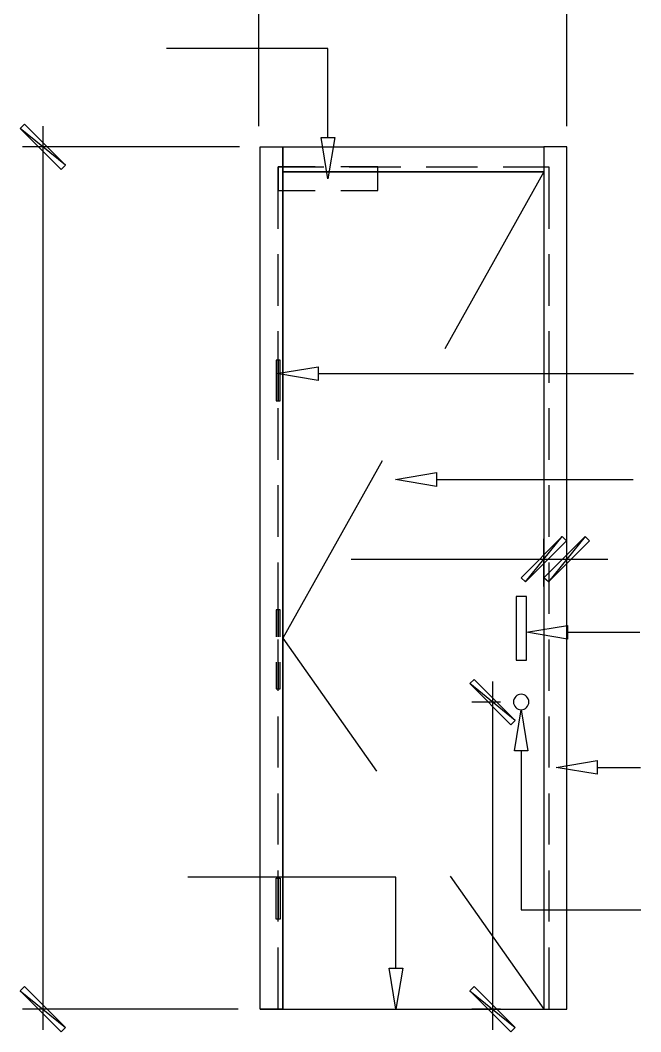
# Model space of a CAD drawing. Header units: millimetres. Extents: x 10 to 831, y 7 to 587.
# Drawn here: x 340.07 to 369.58, y 489.45 to 537.55 of the extents above; entities that cross this region are included whole.
import ezdxf

# ---------------------------------------------------------------- set-up
doc = ezdxf.new("R2010")
doc.units = ezdxf.units.MM
doc.layers.get('0').update_dxf_attribs({"linetype": 'CONTINUOUS'})

msp = doc.modelspace()

# ---------------------------------------------------------------- linework, layer by layer
at = {"color": 0}
for p, q in [((351.412, 532.507), (351.412, 541.747)), ((366.06, 532.507), (366.06, 541.747)), ((354.704, 536.201), (347.031, 536.201)), ((354.704, 531.968), (354.704, 536.201)), ((340.067, 532.402), (340.268, 532.613)), ((340.067, 532.402), (340.268, 532.613)), ((340.268, 532.613), (342.226, 530.655)), ((341.147, 532.507), (341.147, 489.55)), ((342.226, 530.655), (340.067, 532.402)), ((340.067, 532.402), (342.014, 530.454)), ((342.226, 530.655), (340.067, 532.402)), ((342.226, 530.655), (340.067, 532.402)), ((340.067, 532.402), (342.014, 530.454)), ((342.226, 530.655), (340.067, 532.402)), ((354.704, 530.01), (354.376, 531.968)), ((354.704, 530.01), (354.376, 531.968)), ((354.376, 531.968), (355.032, 531.968)), ((355.032, 531.968), (354.704, 530.01)), ((355.032, 531.968), (354.704, 530.01)), ((350.503, 531.534), (340.173, 531.534)), ((351.476, 490.534), (351.476, 531.534)), ((351.476, 531.534), (352.565, 531.534)), ((352.565, 531.534), (352.565, 490.534)), ((352.565, 531.534), (364.97, 531.534)), ((352.565, 530.348), (352.565, 531.534)), ((364.97, 531.534), (364.97, 530.348)), ((366.06, 531.534), (364.97, 531.534)), ((364.97, 531.534), (364.97, 490.534)), ((366.06, 490.534), (366.06, 531.534)), ((342.014, 530.454), (342.226, 530.655)), ((342.014, 530.454), (342.226, 530.655)), ((352.565, 490.534), (352.565, 530.348)), ((352.565, 530.348), (364.97, 530.348)), ((364.97, 530.348), (352.565, 530.348)), ((364.97, 530.348), (364.97, 490.534)), ((352.28, 520.749), (354.238, 521.077)), ((352.28, 520.749), (354.238, 521.077)), ((354.238, 521.077), (354.238, 520.421)), ((354.238, 520.421), (352.28, 520.749)), ((354.238, 520.421), (352.28, 520.749)), ((354.238, 520.749), (369.235, 520.749)), ((357.921, 515.712), (359.869, 516.04)), ((357.921, 515.712), (359.869, 516.04)), ((359.869, 515.384), (357.921, 515.712)), ((359.869, 515.384), (357.921, 515.712)), ((359.869, 516.04), (359.869, 515.384)), ((359.869, 515.712), (369.224, 515.712)), ((365.848, 513.002), (363.89, 511.044)), ((365.848, 513.002), (363.89, 511.044)), ((364.102, 510.843), (365.848, 513.002)), ((364.102, 510.843), (365.848, 513.002)), ((364.102, 510.843), (365.848, 513.002)), ((364.102, 510.843), (365.848, 513.002)), ((366.049, 512.791), (364.102, 510.843)), ((364.97, 510.632), (364.97, 512.897)), ((364.98, 511.044), (366.938, 513.002)), ((366.938, 513.002), (365.192, 510.843)), ((366.938, 513.002), (365.192, 510.843)), ((366.938, 513.002), (365.192, 510.843)), ((366.938, 513.002), (365.192, 510.843)), ((365.192, 510.843), (367.139, 512.791)), ((365.192, 510.843), (367.139, 512.791)), ((365.848, 513.002), (366.049, 512.791)), ((365.848, 513.002), (366.049, 512.791)), ((366.06, 510.632), (366.06, 512.897)), ((367.139, 512.791), (366.938, 513.002)), ((367.139, 512.791), (366.938, 513.002)), ((355.805, 511.923), (366.06, 511.923)), ((366.06, 511.923), (368.018, 511.923)), ((363.89, 511.044), (364.102, 510.843)), ((363.89, 511.044), (364.102, 510.843)), ((365.192, 510.843), (364.98, 511.044)), ((365.192, 510.843), (364.98, 511.044)), ((364.144, 510.155), (363.657, 510.155)), ((363.657, 510.155), (363.657, 507.118)), ((364.144, 507.118), (364.144, 510.155)), ((364.144, 508.452), (366.092, 508.769)), ((364.144, 508.452), (366.092, 508.769)), ((366.092, 508.123), (364.144, 508.452)), ((366.092, 508.123), (364.144, 508.452)), ((366.092, 508.769), (366.092, 508.123)), ((366.092, 508.452), (369.542, 508.452)), ((363.657, 507.118), (364.144, 507.118)), ((361.456, 506.007), (361.657, 506.208)), ((361.456, 506.007), (361.657, 506.208)), ((363.615, 504.261), (361.456, 506.007)), ((361.456, 506.007), (363.403, 504.049)), ((363.615, 504.261), (361.456, 506.007)), ((363.615, 504.261), (361.456, 506.007)), ((361.456, 506.007), (363.403, 504.049)), ((363.615, 504.261), (361.456, 506.007)), ((361.657, 506.208), (363.615, 504.261)), ((362.536, 506.102), (362.536, 489.55)), ((362.917, 505.128), (361.551, 505.128)), ((363.573, 502.811), (363.901, 504.758)), ((363.573, 502.811), (363.901, 504.758)), ((363.901, 504.758), (364.218, 502.811)), ((363.901, 504.758), (364.218, 502.811)), ((363.403, 504.049), (363.615, 504.261)), ((363.403, 504.049), (363.615, 504.261)), ((364.218, 502.811), (363.573, 502.811)), ((363.901, 502.811), (363.901, 495.244)), ((365.562, 502.027), (367.51, 502.356)), ((365.562, 502.027), (367.51, 502.356)), ((367.51, 502.356), (367.51, 501.699)), ((367.51, 501.699), (365.562, 502.027)), ((367.51, 501.699), (365.562, 502.027)), ((367.51, 502.027), (369.563, 502.027)), ((357.932, 496.81), (348.047, 496.81)), ((357.932, 492.481), (357.932, 496.81)), ((363.901, 495.244), (369.584, 495.244)), ((357.932, 490.534), (357.614, 492.481)), ((357.932, 490.534), (357.614, 492.481)), ((357.614, 492.481), (358.26, 492.481)), ((358.26, 492.481), (357.932, 490.534)), ((358.26, 492.481), (357.932, 490.534)), ((340.268, 491.613), (340.067, 491.402)), ((340.268, 491.613), (340.067, 491.402)), ((342.226, 489.656), (340.268, 491.613)), ((342.226, 489.656), (340.268, 491.613)), ((361.657, 491.613), (361.456, 491.402)), ((361.657, 491.613), (361.456, 491.402)), ((363.615, 489.656), (361.657, 491.613)), ((363.615, 489.656), (361.657, 491.613)), ((340.067, 491.402), (342.226, 489.656)), ((340.067, 491.402), (342.226, 489.656)), ((340.067, 491.402), (342.226, 489.656)), ((340.067, 491.402), (342.226, 489.656)), ((342.014, 489.454), (340.067, 491.402)), ((361.456, 491.402), (363.615, 489.656)), ((361.456, 491.402), (363.615, 489.656)), ((361.456, 491.402), (363.615, 489.656)), ((361.456, 491.402), (363.615, 489.656)), ((363.403, 489.454), (361.456, 491.402)), ((350.439, 490.534), (340.173, 490.534)), ((352.565, 490.534), (351.476, 490.534)), ((351.476, 490.534), (366.06, 490.534)), ((362.917, 490.534), (361.551, 490.534)), ((364.97, 490.534), (366.06, 490.534)), ((342.226, 489.656), (342.014, 489.454)), ((342.226, 489.656), (342.014, 489.454)), ((363.615, 489.656), (363.403, 489.454)), ((363.615, 489.656), (363.403, 489.454))]:
    msp.add_line(p, q, dxfattribs=at)
at = {"color": 9}
for p, q in [((352.333, 527.639), (352.333, 530.581)), ((352.333, 530.581), (354.503, 530.581)), ((352.333, 530.581), (352.333, 529.449)), ((354.09, 530.581), (352.333, 530.581)), ((357.075, 530.581), (355.318, 530.581)), ((355.72, 530.581), (358.165, 530.581)), ((357.075, 529.449), (357.075, 530.581)), ((359.382, 530.581), (361.816, 530.581)), ((363.044, 530.581), (365.203, 530.581)), ((365.203, 530.581), (365.203, 527.639)), ((364.97, 530.348), (360.26, 521.924)), ((352.333, 529.449), (354.09, 529.449)), ((355.318, 529.449), (357.075, 529.449)), ((352.333, 523.977), (352.333, 526.422)), ((365.203, 526.422), (365.203, 523.977)), ((352.333, 520.315), (352.333, 522.76)), ((365.203, 522.76), (365.203, 520.315)), ((352.333, 521.395), (352.238, 521.395)), ((352.238, 521.395), (352.238, 519.448)), ((352.429, 521.395), (352.333, 521.395)), ((352.333, 521.395), (352.333, 519.448)), ((352.333, 519.448), (352.333, 521.395)), ((352.429, 519.448), (352.429, 521.395)), ((352.238, 519.448), (352.333, 519.448)), ((352.333, 519.448), (352.429, 519.448)), ((352.333, 516.654), (352.333, 519.098)), ((365.203, 519.098), (365.203, 516.654)), ((357.276, 516.601), (352.565, 508.176)), ((352.333, 512.992), (352.333, 515.437)), ((365.203, 515.437), (365.203, 512.992)), ((352.333, 509.33), (352.333, 511.775)), ((365.203, 511.775), (365.203, 509.33)), ((352.333, 509.52), (352.238, 509.52)), ((352.238, 509.52), (352.238, 508.24)), ((352.429, 509.52), (352.333, 509.52)), ((352.333, 509.52), (352.333, 508.24)), ((352.333, 508.24), (352.333, 509.52)), ((352.429, 508.24), (352.429, 509.52)), ((352.333, 505.668), (352.333, 508.113)), ((352.565, 508.176), (357.011, 501.848)), ((365.203, 508.113), (365.203, 505.668)), ((352.238, 507.023), (352.238, 505.753)), ((352.333, 507.023), (352.333, 505.753)), ((352.333, 505.753), (352.333, 507.023)), ((352.429, 505.753), (352.429, 507.023)), ((352.238, 505.753), (352.333, 505.753)), ((352.333, 505.753), (352.429, 505.753)), ((352.333, 502.017), (352.333, 504.451)), ((365.203, 504.451), (365.203, 502.017)), ((352.333, 498.355), (352.333, 500.789)), ((365.203, 500.789), (365.203, 498.355)), ((352.333, 494.693), (352.333, 497.127)), ((360.525, 496.852), (364.97, 490.534)), ((365.203, 497.127), (365.203, 494.693)), ((352.238, 494.81), (352.238, 496.757)), ((352.238, 496.757), (352.333, 496.757)), ((352.333, 494.81), (352.333, 496.757)), ((352.333, 496.757), (352.429, 496.757)), ((352.333, 496.757), (352.333, 494.81)), ((352.429, 496.757), (352.429, 494.81)), ((352.333, 494.81), (352.238, 494.81)), ((352.429, 494.81), (352.333, 494.81)), ((352.333, 490.534), (352.333, 493.466)), ((365.203, 493.466), (365.203, 490.534))]:
    msp.add_line(p, q, dxfattribs=at)
at = {"color": 0}
for points in [[(363.897, 505.499), (363.693, 505.499), (363.53, 505.337), (363.53, 505.135)], [(363.53, 505.135), (363.53, 504.931), (363.693, 504.769), (363.897, 504.769)], [(364.261, 505.135), (364.261, 505.337), (364.098, 505.499), (363.897, 505.499)], [(363.897, 504.769), (364.098, 504.769), (364.261, 504.931), (364.261, 505.135)]]:
    msp.add_open_spline(points, degree=3, dxfattribs=at)

doc.saveas('drawing.dxf')
